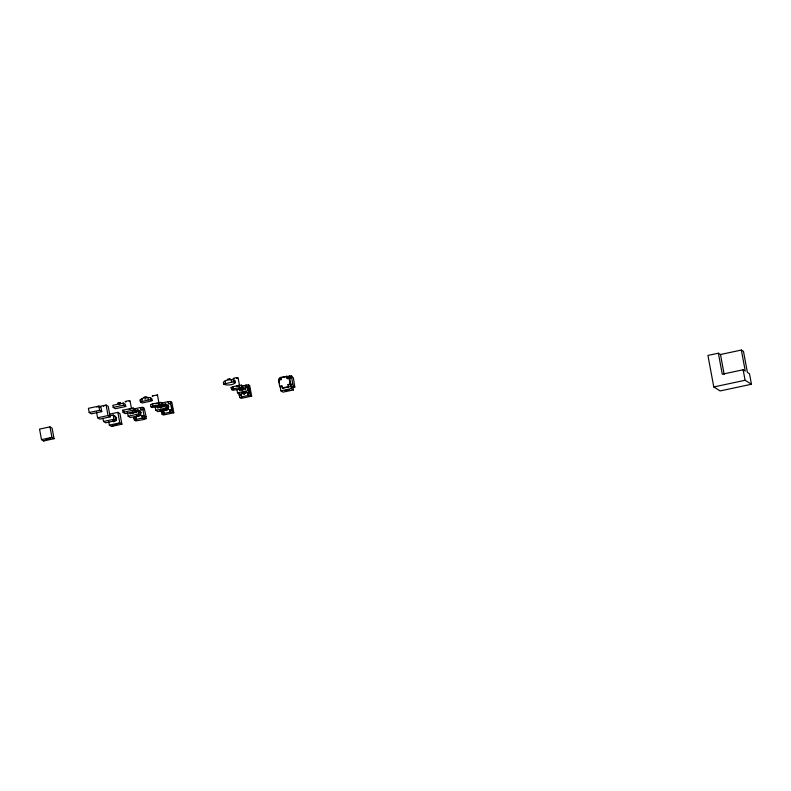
<?xml version="1.0" encoding="UTF-8"?>
<svg xmlns="http://www.w3.org/2000/svg" width="791" height="791" viewBox="0 0 791 791"><rect width="100%" height="100%" fill="white"/><g stroke="black" fill="none" stroke-linecap="round" stroke-linejoin="round"><path stroke-width="1.19" d="M292.828 387.115L291.375 386.75L290.129 384.119L288.043 384.564L288.863 386.937L288.043 384.564M294.825 387.096L293.342 377.871L291.414 375.794L292.897 385.029L294.825 387.096L292.64 387.541M125.937 401.996C121.903 401.769 132.334 399.682 129.17 401.383M152.228 403.924L153.039 406.287L152.228 403.924L160.998 402.401L162.274 403.192L162.659 405.299L161.384 404.508L159.298 404.952L157.468 394.946L157.073 395.342M233.958 378.909C230.25 378.79 238.991 376.635 237.646 378.128M146.859 396.914L143.962 397.339L145.841 397.201M151.457 398.704C150.982 396.261 137.545 397.547 140.452 401.927L142.143 402.985L151.486 400.948L152.198 400.572L151.773 398.387M43.614 440.943L51.939 437.383L54.055 438.708L52.107 428.198L49.991 426.873L39.55 429.108L41.498 439.618L43.614 440.943L54.055 438.708M108.713 421.613L109.356 425.113L111.482 426.438L119.797 422.878L121.913 424.203L119.965 413.693L117.849 412.368L109.731 414.108M99.725 406.979L100.754 406.643M234.373 381.044C235.847 378.563 220.57 379.462 223.734 384.129C226.355 385.959 237.557 384.94 235.056 380.59M241.641 390.398L242.995 390.012M144.852 399.099L146.009 398.832M229.519 379.314C232.524 378.098 224.773 379.631 228.302 379.542M236.618 378.464L237.191 378.296M160.296 407.731L161.829 407.365M152.159 400.493L149.479 399.692L140.452 401.927M235.441 382.686L232.762 381.895L223.734 384.129M155.224 403.736L157.261 403.351M98.855 406.09L88.424 408.324L89.205 412.526L91.321 413.851L101.752 411.617L100.981 407.414L98.855 406.09L99.636 410.292L101.752 411.617M96.828 407.019L106.103 405.041L108.219 406.366L110.167 416.877L99.735 419.101L97.619 417.777L96.532 411.943M123.248 403.064L112.816 405.299L113.202 407.395L115.328 408.72L125.759 406.485L125.373 404.389L123.248 403.064L123.643 405.17L125.759 406.485M140.056 399.831L142.153 399.376L141.727 399.119L142.113 401.215M89.205 412.526L99.636 410.292M113.202 407.395L123.643 405.17M122.694 410.232L133.125 408.008L135.241 409.323L135.637 411.429L125.196 413.663L123.08 412.338L122.694 410.232L124.098 411.112M233.612 389.063L232.791 386.7L239.06 385.365L241.571 385.177L242.837 385.978L243.233 388.074L241.146 388.519L241.562 388.786L232.791 390.309L231.526 389.518L231.13 387.412L233.216 386.967L233.612 389.063L231.526 389.518M152.653 404.191L150.557 404.636L150.952 406.732L152.218 407.533L162.659 405.299M291.474 377.633L287.301 378.523L286.915 376.417L280.647 377.762L281.042 379.858L280.222 377.495L291.513 375.794M134.411 420.11L136.497 419.665L136.111 417.569L133.6 417.747L134.411 420.11L135.686 420.911L144.456 419.388L144.031 419.121L146.117 418.676L145.732 416.57L146.157 416.837L144.17 408.166L142.904 407.375L140.393 407.553L134.124 408.888L134.549 409.155M160.889 409.748L162.096 414.217L163.371 415.008L173.802 412.783L171.855 402.273L170.579 401.472L168.068 401.66L161.809 402.995L162.204 405.101M241.749 385.909L248.443 384.831L249.709 385.632L251.657 396.143L241.225 398.367L239.95 397.576L238.744 393.107M97.619 417.777L108.051 415.552L110.167 416.877M123.08 412.338L133.521 410.104L135.637 411.429M152.614 406.02L159.298 404.952M233.187 388.806L241.957 387.283L243.233 388.074M150.952 406.732L153.039 406.287M109.702 415.779L113.182 415.038L115.308 416.363L116.079 420.565L105.648 422.799L103.532 421.474L102.939 418.32M135.726 410.222L136.536 412.586L135.726 410.222L138.237 410.035L138.633 412.141L139.898 412.932L139.513 410.836L139.938 411.093L140.709 415.305L130.278 417.529L128.162 416.204L127.381 412.002M163.381 404.31L164.202 406.673L163.381 404.31L165.892 404.122L166.288 406.228L167.554 407.019L167.168 404.923L167.593 405.18L168.374 409.392L157.933 411.617L155.817 410.292L155.234 407.147M239.228 390.279L245.487 388.945L245.101 386.839L247.188 386.394L247.998 388.757L249.274 389.558L248.888 387.452L246.802 387.897M163.806 404.567L165.892 404.122M247.613 386.661L245.101 386.839M280.548 386.878L279.698 386.354L278.531 380.046L280.617 379.601M286.49 376.16L286.876 378.256L288.962 377.811L289.813 378.345L289.427 376.239L291.335 388.589L293.461 389.914L292.868 386.759M140.393 407.553L140.778 409.659L143.29 409.471L142.904 407.375M170.579 401.472L170.975 403.578L168.463 403.756L168.068 401.66M248.443 384.831L248.829 386.937L246.317 387.115L245.932 385.019M140.778 409.659L143.29 409.471M156.727 407.147L159.238 406.97M137.852 411.538L139.938 411.093M136.121 412.319L129.853 413.663L130.278 413.92M157.508 407.751L163.777 406.406M103.532 421.474L113.963 419.24L116.079 420.565M128.162 416.204L138.593 413.98L140.709 415.305M155.817 410.292L166.248 408.067L168.374 409.392M236.944 389.676L237.527 392.83L247.969 390.596L250.085 391.921L248.888 387.452M250.085 391.921L239.653 394.155L237.527 392.83M279.698 386.354L281.784 385.909L282.595 388.272L288.863 386.937M144.852 417.885L142.34 418.063L141.945 415.957L144.456 415.779L144.852 417.885L146.117 418.676M161.285 411.854L163.796 411.666L164.182 413.772L162.096 414.217M172.527 411.982L170.016 412.17L169.63 410.064L172.141 409.886L172.527 411.982L173.802 412.783M239.139 395.213L241.651 395.025L239.564 395.47M250.391 395.342L247.88 395.53L247.484 393.424L249.996 393.246L250.391 395.342L251.657 396.143M288.468 384.831L292.64 383.942M134.025 418.014L136.111 417.569M141.945 415.957L144.456 415.779M161.71 412.111L163.796 411.666M169.63 410.064L172.141 409.886M247.484 393.424L249.996 393.246M282.169 388.005L288.438 386.67M41.498 439.618L51.939 437.383L49.991 426.873M109.356 425.113L119.797 422.878L117.849 412.368M135.686 417.302L136.072 419.398L142.34 418.063M163.371 411.409L163.757 413.505L170.016 412.17M241.225 394.768L241.611 396.864L247.88 395.53M239.95 397.576L242.036 397.131L241.611 396.864M291.375 386.75L293.461 386.305M111.482 426.438L121.913 424.203M282.595 388.272L282.209 386.166L280.123 386.611L280.904 390.823L291.335 388.589M293.461 389.914L283.02 392.138L280.904 390.823M718.376 353.201L707.935 355.426L713.779 386.957L720.136 390.932L751.45 384.238L749.502 373.728L747.386 372.403L743.491 351.382L741.365 350.057L720.492 354.516L718.376 353.201L722.272 374.222L743.144 369.763L745.26 371.078L741.365 350.057M713.779 386.957L745.092 380.273L751.45 384.238M118.601 403.015L120.301 402.471L117.503 403.123M236.46 386.364L238.457 386.067M119.194 404.567L119.975 404.468M129.131 409.313L130.96 409.135M103.413 406.188L103.937 406.169M152.861 396.153L152.198 395.955L157.468 394.946M289.427 376.239L290.692 377.03M280.222 377.495L281.072 378.029L278.986 378.474L279.371 380.57M225.435 381.578L225.01 381.311L225.395 383.417M231.13 387.412L232.406 388.203M743.144 369.763L745.092 380.273M720.492 354.516L724.17 374.37M288.962 377.811L290.129 384.119M287.331 376.684L287.726 378.79M279.144 381.361L279.539 383.467M248.404 386.67L248.987 389.825M247.188 386.394L247.969 390.596M246.357 385.276L246.743 387.382M247.909 393.691L248.305 395.797M241.571 385.177L241.957 387.283M238.081 377.831L239.416 385.039M239.485 385.632L239.871 387.728M239.06 385.365L239.446 387.461M239.268 388.44L239.653 390.546M233.78 379.799L234.166 381.895M231.269 379.977L231.654 382.083M170.549 403.311L171.716 409.619M168.493 401.917L168.888 404.023M170.055 410.331L170.441 412.437M165.467 403.865L166.248 408.067M160.998 402.401L161.384 404.508M160.108 405.546L160.504 407.642M158.487 402.579L158.872 404.685M157.547 405.912L157.933 408.008M150.498 397.596L150.883 399.702M147.986 397.774L148.372 399.88M142.864 409.204L144.031 415.512M140.818 407.82L141.203 409.916M142.37 416.224L142.766 418.33M137.812 409.768L138.593 413.98M133.125 408.008L133.521 410.104M132.433 411.439L132.819 413.545M130.07 400.918L131.405 408.126M113.182 415.038L113.963 419.24M106.103 405.041L108.051 415.552M137.743 410.845A2.709 2.63 -58 0 1 140.828 413.97A2.709 2.63 -58 0 1 136.734 415.73M135.726 412.645A2.709 2.63 -58 0 1 136.507 411.478M139.869 412.17A2.709 2.63 -58 0 1 141.233 412.249M113.805 416.056A2.709 2.63 -58 0 1 116.198 419.23A2.709 2.63 -58 0 1 112.718 421.296M113.706 421.86A2.709 2.63 -58 0 1 113.113 420.624M115.239 417.44A2.709 2.63 -58 0 1 116.603 417.51M165.428 404.952A2.709 2.63 -58 0 1 168.107 409.046M167.643 409.58A2.709 2.63 -58 0 1 163.895 409.382M163.411 406.752A2.709 2.63 -58 0 1 164.192 405.585M166.021 410.697A2.709 2.63 -58 0 1 165.428 409.461M167.544 406.277A2.709 2.63 -58 0 1 168.918 406.347M241.265 390.111A2.709 2.63 -58 0 1 245.783 389.142M246.278 391.772A2.709 2.63 -58 0 1 242.273 393.196M244.389 394.521A2.709 2.63 -58 0 1 243.282 392.82M171.785 405.664L172.557 408.7L171.785 405.664M249.64 389.024L250.411 392.059L249.64 389.024M160.069 410.094L164.221 409.481L160.069 410.094M241.789 392.633L245.932 392.01L241.789 392.633M285.155 390.616L289.308 390.003L285.155 390.616"/></g></svg>
